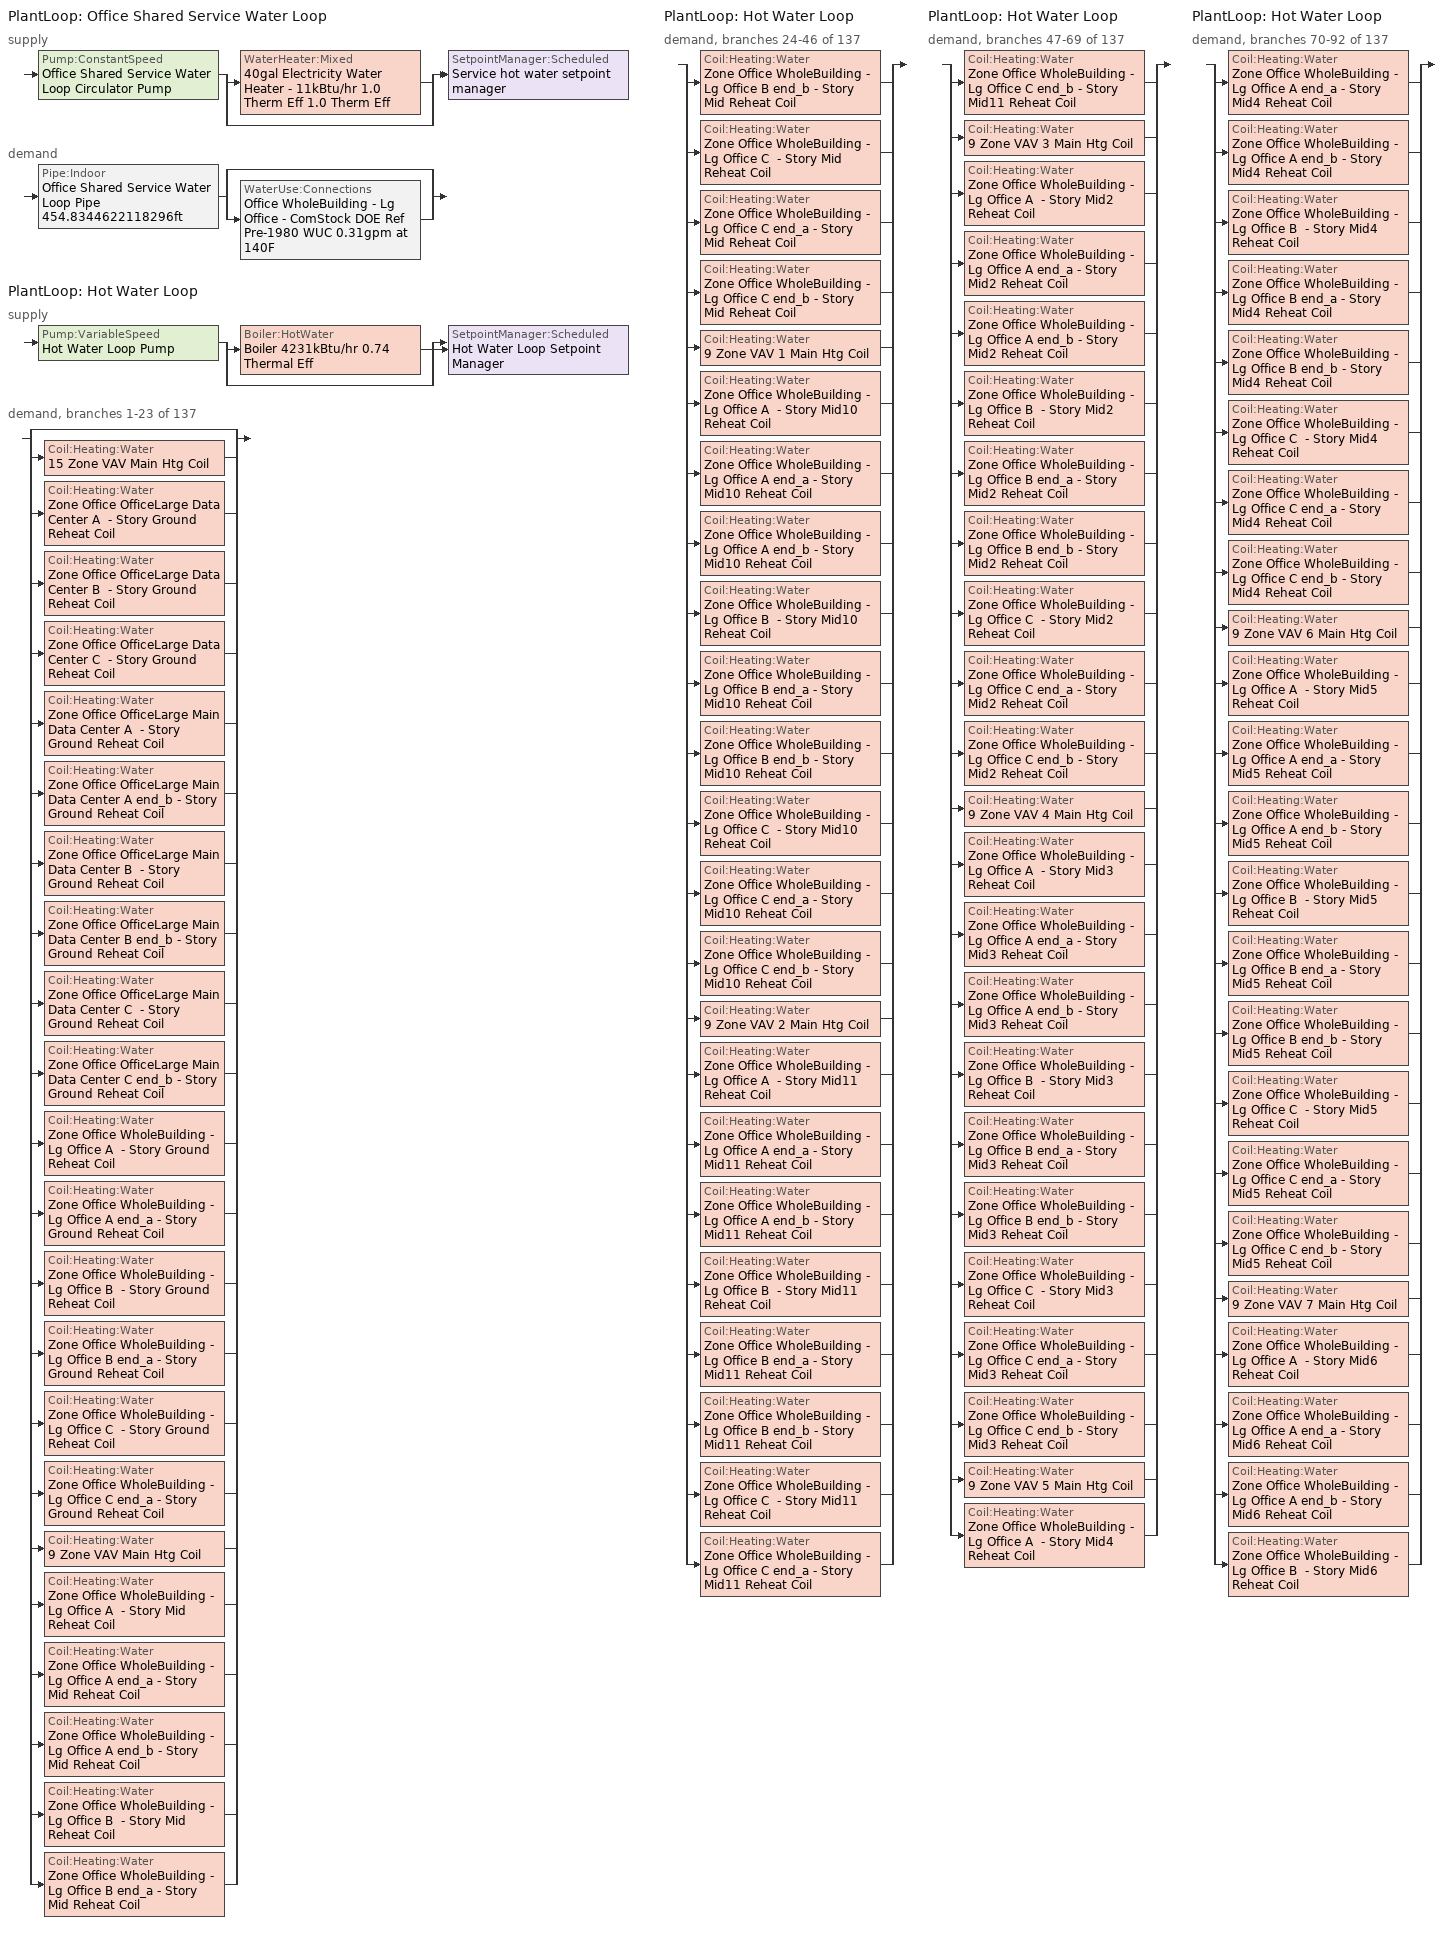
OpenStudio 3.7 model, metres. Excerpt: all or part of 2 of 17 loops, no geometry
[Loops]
PlantLoop 'Office Shared Service Water Loop'
 supply: Pump:ConstantSpeed 'Office Shared Service Water Loop Circulator Pump' > split
  | WaterHeater:Mixed '40gal Electricity Water Heater - 11kBtu/hr 1.0 Therm Eff 1.0 Therm Eff'
  | bypass
  join > SetpointManager:Scheduled 'Service hot water setpoint manager'
 demand: Pipe:Indoor 'Office Shared Service Water Loop Pipe 454.8344622118296ft' > split
  | bypass
  | WaterUse:Connections 'Office WholeBuilding - Lg Office - ComStock DOE Ref Pre-1980 WUC 0.31gpm at 140F'
PlantLoop 'Hot Water Loop'
 supply: Pump:VariableSpeed 'Hot Water Loop Pump' > split
  | Boiler:HotWater 'Boiler 4231kBtu/hr 0.74 Thermal Eff'
  | bypass
  join > SetpointManager:Scheduled 'Hot Water Loop Setpoint Manager'
 demand, branches 1-23 of 137: split
  | bypass
  | Coil:Heating:Water '15 Zone VAV Main Htg Coil'
  | Coil:Heating:Water 'Zone Office OfficeLarge Data Center A  - Story Ground Reheat Coil'
  | Coil:Heating:Water 'Zone Office OfficeLarge Data Center B  - Story Ground Reheat Coil'
  | Coil:Heating:Water 'Zone Office OfficeLarge Data Center C  - Story Ground Reheat Coil'
  | Coil:Heating:Water 'Zone Office OfficeLarge Main Data Center A  - Story Ground Reheat Coil'
  | Coil:Heating:Water 'Zone Office OfficeLarge Main Data Center A end_b - Story Ground Reheat Coil'
  | Coil:Heating:Water 'Zone Office OfficeLarge Main Data Center B  - Story Ground Reheat Coil'
  | Coil:Heating:Water 'Zone Office OfficeLarge Main Data Center B end_b - Story Ground Reheat Coil'
  | Coil:Heating:Water 'Zone Office OfficeLarge Main Data Center C  - Story Ground Reheat Coil'
  | Coil:Heating:Water 'Zone Office OfficeLarge Main Data Center C end_b - Story Ground Reheat Coil'
  | Coil:Heating:Water 'Zone Office WholeBuilding - Lg Office A  - Story Ground Reheat Coil'
  | Coil:Heating:Water 'Zone Office WholeBuilding - Lg Office A end_a - Story Ground Reheat Coil'
  | Coil:Heating:Water 'Zone Office WholeBuilding - Lg Office B  - Story Ground Reheat Coil'
  | Coil:Heating:Water 'Zone Office WholeBuilding - Lg Office B end_a - Story Ground Reheat Coil'
  | Coil:Heating:Water 'Zone Office WholeBuilding - Lg Office C  - Story Ground Reheat Coil'
  | Coil:Heating:Water 'Zone Office WholeBuilding - Lg Office C end_a - Story Ground Reheat Coil'
  | Coil:Heating:Water '9 Zone VAV Main Htg Coil'
  | Coil:Heating:Water 'Zone Office WholeBuilding - Lg Office A  - Story Mid Reheat Coil'
  | Coil:Heating:Water 'Zone Office WholeBuilding - Lg Office A end_a - Story Mid Reheat Coil'
  | Coil:Heating:Water 'Zone Office WholeBuilding - Lg Office A end_b - Story Mid Reheat Coil'
  | Coil:Heating:Water 'Zone Office WholeBuilding - Lg Office B  - Story Mid Reheat Coil'
  | Coil:Heating:Water 'Zone Office WholeBuilding - Lg Office B end_a - Story Mid Reheat Coil'
PlantLoop 'Hot Water Loop'
 demand, branches 24-46 of 137: split
  | Coil:Heating:Water 'Zone Office WholeBuilding - Lg Office B end_b - Story Mid Reheat Coil'
  | Coil:Heating:Water 'Zone Office WholeBuilding - Lg Office C  - Story Mid Reheat Coil'
  | Coil:Heating:Water 'Zone Office WholeBuilding - Lg Office C end_a - Story Mid Reheat Coil'
  | Coil:Heating:Water 'Zone Office WholeBuilding - Lg Office C end_b - Story Mid Reheat Coil'
  | Coil:Heating:Water '9 Zone VAV 1 Main Htg Coil'
  | Coil:Heating:Water 'Zone Office WholeBuilding - Lg Office A  - Story Mid10 Reheat Coil'
  | Coil:Heating:Water 'Zone Office WholeBuilding - Lg Office A end_a - Story Mid10 Reheat Coil'
  | Coil:Heating:Water 'Zone Office WholeBuilding - Lg Office A end_b - Story Mid10 Reheat Coil'
  | Coil:Heating:Water 'Zone Office WholeBuilding - Lg Office B  - Story Mid10 Reheat Coil'
  | Coil:Heating:Water 'Zone Office WholeBuilding - Lg Office B end_a - Story Mid10 Reheat Coil'
  | Coil:Heating:Water 'Zone Office WholeBuilding - Lg Office B end_b - Story Mid10 Reheat Coil'
  | Coil:Heating:Water 'Zone Office WholeBuilding - Lg Office C  - Story Mid10 Reheat Coil'
  | Coil:Heating:Water 'Zone Office WholeBuilding - Lg Office C end_a - Story Mid10 Reheat Coil'
  | Coil:Heating:Water 'Zone Office WholeBuilding - Lg Office C end_b - Story Mid10 Reheat Coil'
  | Coil:Heating:Water '9 Zone VAV 2 Main Htg Coil'
  | Coil:Heating:Water 'Zone Office WholeBuilding - Lg Office A  - Story Mid11 Reheat Coil'
  | Coil:Heating:Water 'Zone Office WholeBuilding - Lg Office A end_a - Story Mid11 Reheat Coil'
  | Coil:Heating:Water 'Zone Office WholeBuilding - Lg Office A end_b - Story Mid11 Reheat Coil'
  | Coil:Heating:Water 'Zone Office WholeBuilding - Lg Office B  - Story Mid11 Reheat Coil'
  | Coil:Heating:Water 'Zone Office WholeBuilding - Lg Office B end_a - Story Mid11 Reheat Coil'
  | Coil:Heating:Water 'Zone Office WholeBuilding - Lg Office B end_b - Story Mid11 Reheat Coil'
  | Coil:Heating:Water 'Zone Office WholeBuilding - Lg Office C  - Story Mid11 Reheat Coil'
  | Coil:Heating:Water 'Zone Office WholeBuilding - Lg Office C end_a - Story Mid11 Reheat Coil'
PlantLoop 'Hot Water Loop'
 demand, branches 47-69 of 137: split
  | Coil:Heating:Water 'Zone Office WholeBuilding - Lg Office C end_b - Story Mid11 Reheat Coil'
  | Coil:Heating:Water '9 Zone VAV 3 Main Htg Coil'
  | Coil:Heating:Water 'Zone Office WholeBuilding - Lg Office A  - Story Mid2 Reheat Coil'
  | Coil:Heating:Water 'Zone Office WholeBuilding - Lg Office A end_a - Story Mid2 Reheat Coil'
  | Coil:Heating:Water 'Zone Office WholeBuilding - Lg Office A end_b - Story Mid2 Reheat Coil'
  | Coil:Heating:Water 'Zone Office WholeBuilding - Lg Office B  - Story Mid2 Reheat Coil'
  | Coil:Heating:Water 'Zone Office WholeBuilding - Lg Office B end_a - Story Mid2 Reheat Coil'
  | Coil:Heating:Water 'Zone Office WholeBuilding - Lg Office B end_b - Story Mid2 Reheat Coil'
  | Coil:Heating:Water 'Zone Office WholeBuilding - Lg Office C  - Story Mid2 Reheat Coil'
  | Coil:Heating:Water 'Zone Office WholeBuilding - Lg Office C end_a - Story Mid2 Reheat Coil'
  | Coil:Heating:Water 'Zone Office WholeBuilding - Lg Office C end_b - Story Mid2 Reheat Coil'
  | Coil:Heating:Water '9 Zone VAV 4 Main Htg Coil'
  | Coil:Heating:Water 'Zone Office WholeBuilding - Lg Office A  - Story Mid3 Reheat Coil'
  | Coil:Heating:Water 'Zone Office WholeBuilding - Lg Office A end_a - Story Mid3 Reheat Coil'
  | Coil:Heating:Water 'Zone Office WholeBuilding - Lg Office A end_b - Story Mid3 Reheat Coil'
  | Coil:Heating:Water 'Zone Office WholeBuilding - Lg Office B  - Story Mid3 Reheat Coil'
  | Coil:Heating:Water 'Zone Office WholeBuilding - Lg Office B end_a - Story Mid3 Reheat Coil'
  | Coil:Heating:Water 'Zone Office WholeBuilding - Lg Office B end_b - Story Mid3 Reheat Coil'
  | Coil:Heating:Water 'Zone Office WholeBuilding - Lg Office C  - Story Mid3 Reheat Coil'
  | Coil:Heating:Water 'Zone Office WholeBuilding - Lg Office C end_a - Story Mid3 Reheat Coil'
  | Coil:Heating:Water 'Zone Office WholeBuilding - Lg Office C end_b - Story Mid3 Reheat Coil'
  | Coil:Heating:Water '9 Zone VAV 5 Main Htg Coil'
  | Coil:Heating:Water 'Zone Office WholeBuilding - Lg Office A  - Story Mid4 Reheat Coil'
PlantLoop 'Hot Water Loop'
 demand, branches 70-92 of 137: split
  | Coil:Heating:Water 'Zone Office WholeBuilding - Lg Office A end_a - Story Mid4 Reheat Coil'
  | Coil:Heating:Water 'Zone Office WholeBuilding - Lg Office A end_b - Story Mid4 Reheat Coil'
  | Coil:Heating:Water 'Zone Office WholeBuilding - Lg Office B  - Story Mid4 Reheat Coil'
  | Coil:Heating:Water 'Zone Office WholeBuilding - Lg Office B end_a - Story Mid4 Reheat Coil'
  | Coil:Heating:Water 'Zone Office WholeBuilding - Lg Office B end_b - Story Mid4 Reheat Coil'
  | Coil:Heating:Water 'Zone Office WholeBuilding - Lg Office C  - Story Mid4 Reheat Coil'
  | Coil:Heating:Water 'Zone Office WholeBuilding - Lg Office C end_a - Story Mid4 Reheat Coil'
  | Coil:Heating:Water 'Zone Office WholeBuilding - Lg Office C end_b - Story Mid4 Reheat Coil'
  | Coil:Heating:Water '9 Zone VAV 6 Main Htg Coil'
  | Coil:Heating:Water 'Zone Office WholeBuilding - Lg Office A  - Story Mid5 Reheat Coil'
  | Coil:Heating:Water 'Zone Office WholeBuilding - Lg Office A end_a - Story Mid5 Reheat Coil'
  | Coil:Heating:Water 'Zone Office WholeBuilding - Lg Office A end_b - Story Mid5 Reheat Coil'
  | Coil:Heating:Water 'Zone Office WholeBuilding - Lg Office B  - Story Mid5 Reheat Coil'
  | Coil:Heating:Water 'Zone Office WholeBuilding - Lg Office B end_a - Story Mid5 Reheat Coil'
  | Coil:Heating:Water 'Zone Office WholeBuilding - Lg Office B end_b - Story Mid5 Reheat Coil'
  | Coil:Heating:Water 'Zone Office WholeBuilding - Lg Office C  - Story Mid5 Reheat Coil'
  | Coil:Heating:Water 'Zone Office WholeBuilding - Lg Office C end_a - Story Mid5 Reheat Coil'
  | Coil:Heating:Water 'Zone Office WholeBuilding - Lg Office C end_b - Story Mid5 Reheat Coil'
  | Coil:Heating:Water '9 Zone VAV 7 Main Htg Coil'
  | Coil:Heating:Water 'Zone Office WholeBuilding - Lg Office A  - Story Mid6 Reheat Coil'
  | Coil:Heating:Water 'Zone Office WholeBuilding - Lg Office A end_a - Story Mid6 Reheat Coil'
  | Coil:Heating:Water 'Zone Office WholeBuilding - Lg Office A end_b - Story Mid6 Reheat Coil'
  | Coil:Heating:Water 'Zone Office WholeBuilding - Lg Office B  - Story Mid6 Reheat Coil'
[SizingPeriod:DesignDay] Barometric Pressure {Pa}=100702; Rain Indicator=No; Snow Indicator=No; Day of Month=21; Daylight Saving Time Indicator=No; Humidity Condition Type=Wetbulb; Dry-Bulb Temperature Range Modifier Type=DefaultMultipliers
Name | Maximum Dry-Bulb Temperature {C} | Daily Dry-Bulb Temperature Range {deltaC} | Wind Speed {m/s} | Wind Direction {deg} | Sky Clearness | Month | Day Type | Wetbulb or DewPoint at Maximum Dry-Bulb {C} | Solar Model Indicator | ASHRAE Clear Sky Optical Depth for Beam Irradiance | ASHRAE Clear Sky Optical Depth for Diffuse Irradiance
Maxwell Afb Ann Htg 99% Condns DB 1 | -1 | 0 | 2.5 | 290 | 0 | 1 | WinterDesignDay | -1 | ASHRAEClearSky
Maxwell Afb Ann Htg 99.6% Condns DB 1 | -2.8 | 0 | 2.5 | 290 | 0 | 1 | WinterDesignDay | -2.8 | ASHRAEClearSky
Maxwell Afb Ann Htg Wind 99% Condns WS=>MCDB 1 | 11.5 | 0 | 8.4 | 290 | 0 | 1 | WinterDesignDay | 11.5 | ASHRAEClearSky
Maxwell Afb April .4% Condns DB=>MCWB 1 | 31.1 | 12.7 | 3 | 240 |  | 4 | SummerDesignDay | 20.1 | ASHRAETau | 0.392 | 2.32
Maxwell Afb April .4% Condns WB=>MCDB 1 | 27.5 | 12.7 | 3 | 240 |  | 4 | SummerDesignDay | 23.7 | ASHRAETau | 0.392 | 2.32
Maxwell Afb August .4% Condns DB=>MCWB 1 | 37.5 | 10.4 | 3 | 240 |  | 8 | SummerDesignDay | 24.8 | ASHRAETau | 0.429 | 2.293
Maxwell Afb August .4% Condns WB=>MCDB 1 | 33.7 | 10.4 | 3 | 240 |  | 8 | SummerDesignDay | 27.6 | ASHRAETau | 0.429 | 2.293
Maxwell Afb December .4% Condns DB=>MCWB 1 | 26.1 | 10.6 | 3 | 240 |  | 12 | SummerDesignDay | 20.7 | ASHRAETau | 0.345 | 2.62
Maxwell Afb December .4% Condns WB=>MCDB 1 | 24.7 | 10.6 | 3 | 240 |  | 12 | SummerDesignDay | 21.9 | ASHRAETau | 0.345 | 2.62
Maxwell Afb February .4% Condns DB=>MCWB 1 | 25.1 | 10.7 | 3 | 240 |  | 2 | SummerDesignDay | 19.1 | ASHRAETau | 0.354 | 2.53
Maxwell Afb February .4% Condns WB=>MCDB 1 | 23.4 | 10.7 | 3 | 240 |  | 2 | SummerDesignDay | 21 | ASHRAETau | 0.354 | 2.53
Maxwell Afb January .4% Condns DB=>MCWB 1 | 24.1 | 10.5 | 3 | 240 |  | 1 | SummerDesignDay | 18.3 | ASHRAETau | 0.343 | 2.614
Maxwell Afb January .4% Condns WB=>MCDB 1 | 22.4 | 10.5 | 3 | 240 |  | 1 | SummerDesignDay | 20.1 | ASHRAETau | 0.343 | 2.614
Maxwell Afb July .4% Condns DB=>MCWB 1 | 37.7 | 10.3 | 3 | 240 |  | 7 | SummerDesignDay | 25.3 | ASHRAETau | 0.459 | 2.177
Maxwell Afb July .4% Condns WB=>MCDB 1 | 33.8 | 10.3 | 3 | 240 |  | 7 | SummerDesignDay | 27.9 | ASHRAETau | 0.459 | 2.177
Maxwell Afb June .4% Condns DB=>MCWB 1 | 37.2 | 10.8 | 3 | 240 |  | 6 | SummerDesignDay | 24.2 | ASHRAETau | 0.409 | 2.294
Maxwell Afb June .4% Condns WB=>MCDB 1 | 33 | 10.8 | 3 | 240 |  | 6 | SummerDesignDay | 27.3 | ASHRAETau | 0.409 | 2.294
Maxwell Afb March .4% Condns DB=>MCWB 1 | 29 | 12.1 | 3 | 240 |  | 3 | SummerDesignDay | 19.4 | ASHRAETau | 0.364 | 2.471
Maxwell Afb March .4% Condns WB=>MCDB 1 | 25.6 | 12.1 | 3 | 240 |  | 3 | SummerDesignDay | 21.6 | ASHRAETau | 0.364 | 2.471
Maxwell Afb May .4% Condns DB=>MCWB 1 | 34.1 | 11.6 | 3 | 240 |  | 5 | SummerDesignDay | 22.3 | ASHRAETau | 0.384 | 2.345
Maxwell Afb May .4% Condns WB=>MCDB 1 | 30.9 | 11.6 | 3 | 240 |  | 5 | SummerDesignDay | 25.8 | ASHRAETau | 0.384 | 2.345
Maxwell Afb November .4% Condns DB=>MCWB 1 | 27.8 | 11.6 | 3 | 240 |  | 11 | SummerDesignDay | 20.3 | ASHRAETau | 0.365 | 2.527
Maxwell Afb November .4% Condns WB=>MCDB 1 | 25.5 | 11.6 | 3 | 240 |  | 11 | SummerDesignDay | 22.4 | ASHRAETau | 0.365 | 2.527
Maxwell Afb October .4% Condns DB=>MCWB 1 | 32.7 | 12.7 | 3 | 240 |  | 10 | SummerDesignDay | 22.6 | ASHRAETau | 0.385 | 2.452
Maxwell Afb October .4% Condns WB=>MCDB 1 | 30.2 | 12.7 | 3 | 240 |  | 10 | SummerDesignDay | 24.7 | ASHRAETau | 0.385 | 2.452
Maxwell Afb September .4% Condns DB=>MCWB 1 | 36.4 | 11.2 | 3 | 240 |  | 9 | SummerDesignDay | 23.5 | ASHRAETau | 0.397 | 2.43
Maxwell Afb September .4% Condns WB=>MCDB 1 | 31.2 | 11.2 | 3 | 240 |  | 9 | SummerDesignDay | 26.4 | ASHRAETau | 0.397 | 2.43
[Construction]
Copper pipe 0.75in type L with 0.5in fiberglass batt: Fiberglass batt 0.5in, Copper pipe 0.75in type L
[Material] Roughness=Smooth; Thermal Absorptance=0.9; Solar Absorptance=0.7; Visible Absorptance=0.7
Name | Thickness {m} | Conductivity {W/m-K} | Density {kg/m3} | Specific Heat {J/kg-K}
Copper pipe 0.75in type L | 0.001143 | 386 | 8906.27 | 385.1856
Fiberglass batt 0.5in | 0.0127 | 0.0663448 | 11.2129 | 837.36
[WaterUse:Connections]
Office WholeBuilding - Lg Office - ComStock DOE Ref Pre-1980 WUC 0.31gpm at 140F: Drain Water Heat Exchanger Type=None; Drain Water Heat Exchanger Destination=Plant; Water Use Equipment Name 1=Office WholeBuilding - Lg Office - ComStock DOE Ref Pre-1980 Service Water Use 0.31gpm at 140F
[WaterUse:Equipment:Definition]
Office WholeBuilding - Lg Office - ComStock DOE Ref Pre-1980 Service Water Use Def 0.31gpm: Peak Flow Rate {m3/s}=1.96828e-05; Target Temperature Schedule=Mixed Water At Faucet Temp - 140F; Sensible Fraction Schedule=Fraction Sensible - 0.2; Latent Fraction Schedule=Fraction Latent - 0.05
[WaterUse:Equipment]
Office WholeBuilding - Lg Office - ComStock DOE Ref Pre-1980 Service Water Use 0.31gpm at 140F: Water Use Equipment Definition=Office WholeBuilding - Lg Office - ComStock DOE Ref Pre-1980 Service Water Use Def 0.31gpm; Flow Rate Fraction Schedule=OfficeLarge BLDG_SWH_SCH
[PlantLoop] Glycol Concentration=0; Minimum Loop Temperature {C}=10; Plant Loop Volume {m3}=Autocalculate; Load Distribution Scheme=Optimal
Name | Maximum Loop Temperature {C} | Fluid Type
Office Shared Service Water Loop | 60
Hot Water Loop |  | Water
[Sizing:Plant] Loop Type=Heating; Sizing Option=NonCoincident; Zone Timesteps in Averaging Window=1; Coincident Sizing Factor Mode=None
Name | Design Loop Exit Temperature {C} | Loop Design Temperature Difference {deltaC}
Office Shared Service Water Loop | 60 | 5
Hot Water Loop | 82.2222 | 11.1111
[SetpointManager:Scheduled] Control Variable=Temperature
Name | Schedule | Setpoint Node or NodeList
Service hot water setpoint manager | Service Water Loop Temp - 140F | Office Shared Service Water Loop Supply Outlet Node
Hot Water Loop Setpoint Manager | Hot Water Loop Temp - 180F | Hot Water Loop Supply Outlet Node
[Pump:ConstantSpeed]
Office Shared Service Water Loop Circulator Pump: Rated Flow Rate {m3/s}=autosize; Rated Pump Head {Pa}=29890.7; Rated Power Consumption {W}=autosize; Motor Efficiency=0.825; Fraction of Motor Inefficiencies to Fluid Stream=0; Pump Control Type=Intermittent; Design Power Sizing Method=PowerPerFlowPerPressure; Design Electric Power per Unit Flow Rate {W/(m3/s)}=348701.1; Design Shaft Power per Unit Flow Rate per Unit Head {W-s/m3-Pa}=1.28205
[WaterHeater:Mixed]
40gal Electricity Water Heater - 11kBtu/hr 1.0 Therm Eff 1.0 Therm Eff: Tank Volume {m3}=0.151416; Setpoint Temperature Schedule=Service Water Loop Temp - 140F; Deadband Temperature Difference {deltaC}=2; Maximum Temperature Limit {C}=60; Heater Control Type=Cycle; Heater Maximum Capacity {W}=3283.32; Heater Fuel Type=Electricity; Heater Thermal Efficiency=1; Off Cycle Parasitic Fuel Consumption Rate {W}=0; Off Cycle Parasitic Fuel Type=Electricity; Off Cycle Parasitic Heat Fraction to Tank=0; On Cycle Parasitic Fuel Consumption Rate {W}=0; On Cycle Parasitic Fuel Type=Electricity; On Cycle Parasitic Heat Fraction to Tank=0; Ambient Temperature Indicator=Schedule; Ambient Temperature Schedule=Water Heater Ambient Temp Schedule - 70.0f; Off Cycle Loss Coefficient to Ambient Temperature {W/K}=1.87331; On Cycle Loss Coefficient to Ambient Temperature {W/K}=1.87331; Use Side Effectiveness=1; Source Side Effectiveness=1; Use Side Design Flow Rate {m3/s}=autosize; Source Side Design Flow Rate {m3/s}=autosize; Indirect Water Heating Recovery Time {hr}=1.5; Source Side Flow Control Mode=IndirectHeatPrimarySetpoint
[WaterHeater:Sizing]
40gal Electricity Water Heater - 11kBtu/hr 1.0 Therm Eff 1.0 Therm Eff: Design Mode=PeakDraw; Time Storage Can Meet Peak Draw {hr}=0.538503; Time for Tank Recovery {hr}=0; Nominal Tank Volume for Autosizing Plant Connections {m3}=1
[Pipe:Indoor]
Office Shared Service Water Loop Pipe 454.8344622118296ft: Construction=Copper pipe 0.75in type L with 0.5in fiberglass batt; Environment Type=Schedule; Ambient Temperature Schedule=Temporary Pipe Indoor Ambient Temp 89.6F; Ambient Air Velocity Schedule=Office Shared Service Water Loop Piping Air Velocity - 0.67mph; Pipe Inside Diameter {m}=0.019939; Pipe Length {m}=138.634
[Pump:VariableSpeed]
Hot Water Loop Pump: Rated Pump Head {Pa}=179344; Motor Efficiency=0.895; Coefficient 1 of the Part Load Performance Curve=0; Coefficient 2 of the Part Load Performance Curve=0.5726; Coefficient 3 of the Part Load Performance Curve=-0.301; Coefficient 4 of the Part Load Performance Curve=0.7347; Pump Control Type=Intermittent; Skin Loss Radiative Fraction=0.5; Design Power Sizing Method=PowerPerFlowPerPressure; Design Electric Power per Unit Flow Rate {W/(m3/s)}=348701.1; Design Shaft Power per Unit Flow Rate per Unit Head {W-s/m3-Pa}=1.28205; Design Minimum Flow Rate Fraction=0
[Boiler:HotWater]
Boiler 4231kBtu/hr 0.74 Thermal Eff: Fuel Type=NaturalGas; Nominal Thermal Efficiency=0.74; Efficiency Curve Temperature Evaluation Variable=LeavingBoiler; Normalized Boiler Efficiency Curve=Boiler Constant Efficiency Curve; Minimum Part Load Ratio=0; Maximum Part Load Ratio=1.2; Optimum Part Load Ratio=1; Water Outlet Upper Temperature Limit {C}=95; Boiler Flow Mode=LeavingSetpointModulated; On Cycle Parasitic Electric Load {W}=0; Off Cycle Parasitic Fuel Load {W}=0; Sizing Factor=1
[Coil:Heating:Water] Availability Schedule=Always On Discrete; Rated Inlet Water Temperature {C}=82.2222; Rated Outlet Water Temperature {C}=71.1111
Name | Rated Inlet Air Temperature {C} | Rated Outlet Air Temperature {C}
15 Zone VAV Main Htg Coil; 9 Zone VAV Main Htg Coil; 9 Zone VAV 1 Main Htg Coil; 9 Zone VAV 2 Main Htg Coil; 9 Zone VAV 3 Main Htg Coil; 9 Zone VAV 4 Main Htg Coil; 9 Zone VAV 5 Main Htg Coil; 9 Zone VAV 6 Main Htg Coil; 9 Zone VAV 7 Main Htg Coil | 7.22222 | 12.7778
Zone Office OfficeLarge Data Center A  - Story Ground Reheat Coil; Zone Office OfficeLarge Data Center B  - Story Ground Reheat Coil; Zone Office OfficeLarge Data Center C  - Story Ground Reheat Coil; Zone Office OfficeLarge Main Data Center A  - Story Ground Reheat Coil; Zone Office OfficeLarge Main Data Center A end_b - Story Ground Reheat Coil; Zone Office OfficeLarge Main Data Center B  - Story Ground Reheat Coil; Zone Office OfficeLarge Main Data Center B end_b - Story Ground Reheat Coil; Zone Office OfficeLarge Main Data Center C  - Story Ground Reheat Coil; Zone Office OfficeLarge Main Data Center C end_b - Story Ground Reheat Coil; Zone Office WholeBuilding - Lg Office A  - Story Ground Reheat Coil; Zone Office WholeBuilding - Lg Office A end_a - Story Ground Reheat Coil; Zone Office WholeBuilding - Lg Office B  - Story Ground Reheat Coil; Zone Office WholeBuilding - Lg Office B end_a - Story Ground Reheat Coil; Zone Office WholeBuilding - Lg Office C  - Story Ground Reheat Coil; Zone Office WholeBuilding - Lg Office C end_a - Story Ground Reheat Coil; Zone Office WholeBuilding - Lg Office A  - Story Mid Reheat Coil; Zone Office WholeBuilding - Lg Office A end_a - Story Mid Reheat Coil; Zone Office WholeBuilding - Lg Office A end_b - Story Mid Reheat Coil; Zone Office WholeBuilding - Lg Office B  - Story Mid Reheat Coil; Zone Office WholeBuilding - Lg Office B end_a - Story Mid Reheat Coil; Zone Office WholeBuilding - Lg Office B end_b - Story Mid Reheat Coil; Zone Office WholeBuilding - Lg Office C  - Story Mid Reheat Coil; Zone Office WholeBuilding - Lg Office C end_a - Story Mid Reheat Coil; Zone Office WholeBuilding - Lg Office C end_b - Story Mid Reheat Coil; Zone Office WholeBuilding - Lg Office A  - Story Mid10 Reheat Coil; Zone Office WholeBuilding - Lg Office A end_a - Story Mid10 Reheat Coil; Zone Office WholeBuilding - Lg Office A end_b - Story Mid10 Reheat Coil; Zone Office WholeBuilding - Lg Office B  - Story Mid10 Reheat Coil; Zone Office WholeBuilding - Lg Office B end_a - Story Mid10 Reheat Coil; Zone Office WholeBuilding - Lg Office B end_b - Story Mid10 Reheat Coil; Zone Office WholeBuilding - Lg Office C  - Story Mid10 Reheat Coil; Zone Office WholeBuilding - Lg Office C end_a - Story Mid10 Reheat Coil; Zone Office WholeBuilding - Lg Office C end_b - Story Mid10 Reheat Coil; Zone Office WholeBuilding - Lg Office A  - Story Mid11 Reheat Coil; Zone Office WholeBuilding - Lg Office A end_a - Story Mid11 Reheat Coil; Zone Office WholeBuilding - Lg Office A end_b - Story Mid11 Reheat Coil; Zone Office WholeBuilding - Lg Office B  - Story Mid11 Reheat Coil; Zone Office WholeBuilding - Lg Office B end_a - Story Mid11 Reheat Coil; Zone Office WholeBuilding - Lg Office B end_b - Story Mid11 Reheat Coil; Zone Office WholeBuilding - Lg Office C  - Story Mid11 Reheat Coil; Zone Office WholeBuilding - Lg Office C end_a - Story Mid11 Reheat Coil; Zone Office WholeBuilding - Lg Office C end_b - Story Mid11 Reheat Coil; Zone Office WholeBuilding - Lg Office A  - Story Mid2 Reheat Coil; Zone Office WholeBuilding - Lg Office A end_a - Story Mid2 Reheat Coil; Zone Office WholeBuilding - Lg Office A end_b - Story Mid2 Reheat Coil; Zone Office WholeBuilding - Lg Office B  - Story Mid2 Reheat Coil; Zone Office WholeBuilding - Lg Office B end_a - Story Mid2 Reheat Coil; Zone Office WholeBuilding - Lg Office B end_b - Story Mid2 Reheat Coil; Zone Office WholeBuilding - Lg Office C  - Story Mid2 Reheat Coil; Zone Office WholeBuilding - Lg Office C end_a - Story Mid2 Reheat Coil; Zone Office WholeBuilding - Lg Office C end_b - Story Mid2 Reheat Coil; Zone Office WholeBuilding - Lg Office A  - Story Mid3 Reheat Coil; Zone Office WholeBuilding - Lg Office A end_a - Story Mid3 Reheat Coil; Zone Office WholeBuilding - Lg Office A end_b - Story Mid3 Reheat Coil; Zone Office WholeBuilding - Lg Office B  - Story Mid3 Reheat Coil; Zone Office WholeBuilding - Lg Office B end_a - Story Mid3 Reheat Coil; Zone Office WholeBuilding - Lg Office B end_b - Story Mid3 Reheat Coil; Zone Office WholeBuilding - Lg Office C  - Story Mid3 Reheat Coil; Zone Office WholeBuilding - Lg Office C end_a - Story Mid3 Reheat Coil; Zone Office WholeBuilding - Lg Office C end_b - Story Mid3 Reheat Coil; Zone Office WholeBuilding - Lg Office A  - Story Mid4 Reheat Coil; Zone Office WholeBuilding - Lg Office A end_a - Story Mid4 Reheat Coil; Zone Office WholeBuilding - Lg Office A end_b - Story Mid4 Reheat Coil; Zone Office WholeBuilding - Lg Office B  - Story Mid4 Reheat Coil; Zone Office WholeBuilding - Lg Office B end_a - Story Mid4 Reheat Coil; Zone Office WholeBuilding - Lg Office B end_b - Story Mid4 Reheat Coil; Zone Office WholeBuilding - Lg Office C  - Story Mid4 Reheat Coil; Zone Office WholeBuilding - Lg Office C end_a - Story Mid4 Reheat Coil; Zone Office WholeBuilding - Lg Office C end_b - Story Mid4 Reheat Coil; Zone Office WholeBuilding - Lg Office A  - Story Mid5 Reheat Coil; Zone Office WholeBuilding - Lg Office A end_a - Story Mid5 Reheat Coil; Zone Office WholeBuilding - Lg Office A end_b - Story Mid5 Reheat Coil; Zone Office WholeBuilding - Lg Office B  - Story Mid5 Reheat Coil; Zone Office WholeBuilding - Lg Office B end_a - Story Mid5 Reheat Coil; Zone Office WholeBuilding - Lg Office B end_b - Story Mid5 Reheat Coil; Zone Office WholeBuilding - Lg Office C  - Story Mid5 Reheat Coil; Zone Office WholeBuilding - Lg Office C end_a - Story Mid5 Reheat Coil; Zone Office WholeBuilding - Lg Office C end_b - Story Mid5 Reheat Coil; Zone Office WholeBuilding - Lg Office A  - Story Mid6 Reheat Coil; Zone Office WholeBuilding - Lg Office A end_a - Story Mid6 Reheat Coil; Zone Office WholeBuilding - Lg Office A end_b - Story Mid6 Reheat Coil; Zone Office WholeBuilding - Lg Office B  - Story Mid6 Reheat Coil | 12.7778 | 40
[Controller:WaterCoil] Action=Normal; Controller Convergence Tolerance {deltaC}=0.0001; Minimum Actuated Flow {m3/s}=0
Name | Water Coil
15 Zone VAV Main Htg Coil Controller | 15 Zone VAV Main Htg Coil
Zone Office OfficeLarge Data Center A  - Story Ground Reheat Coil Controller | Zone Office OfficeLarge Data Center A  - Story Ground Reheat Coil
Zone Office OfficeLarge Data Center B  - Story Ground Reheat Coil Controller | Zone Office OfficeLarge Data Center B  - Story Ground Reheat Coil
Zone Office OfficeLarge Data Center C  - Story Ground Reheat Coil Controller | Zone Office OfficeLarge Data Center C  - Story Ground Reheat Coil
Zone Office OfficeLarge Main Data Center A  - Story Ground Reheat Coil Controller | Zone Office OfficeLarge Main Data Center A  - Story Ground Reheat Coil
Zone Office OfficeLarge Main Data Center A end_b - Story Ground Reheat Coil Controller | Zone Office OfficeLarge Main Data Center A end_b - Story Ground Reheat Coil
Zone Office OfficeLarge Main Data Center B  - Story Ground Reheat Coil Controller | Zone Office OfficeLarge Main Data Center B  - Story Ground Reheat Coil
Zone Office OfficeLarge Main Data Center B end_b - Story Ground Reheat Coil Controller | Zone Office OfficeLarge Main Data Center B end_b - Story Ground Reheat Coil
Zone Office OfficeLarge Main Data Center C  - Story Ground Reheat Coil Controller | Zone Office OfficeLarge Main Data Center C  - Story Ground Reheat Coil
Zone Office OfficeLarge Main Data Center C end_b - Story Ground Reheat Coil Controller | Zone Office OfficeLarge Main Data Center C end_b - Story Ground Reheat Coil
Zone Office WholeBuilding - Lg Office A  - Story Ground Reheat Coil Controller | Zone Office WholeBuilding - Lg Office A  - Story Ground Reheat Coil
Zone Office WholeBuilding - Lg Office A end_a - Story Ground Reheat Coil Controller | Zone Office WholeBuilding - Lg Office A end_a - Story Ground Reheat Coil
Zone Office WholeBuilding - Lg Office B  - Story Ground Reheat Coil Controller | Zone Office WholeBuilding - Lg Office B  - Story Ground Reheat Coil
Zone Office WholeBuilding - Lg Office B end_a - Story Ground Reheat Coil Controller | Zone Office WholeBuilding - Lg Office B end_a - Story Ground Reheat Coil
Zone Office WholeBuilding - Lg Office C  - Story Ground Reheat Coil Controller | Zone Office WholeBuilding - Lg Office C  - Story Ground Reheat Coil
Zone Office WholeBuilding - Lg Office C end_a - Story Ground Reheat Coil Controller | Zone Office WholeBuilding - Lg Office C end_a - Story Ground Reheat Coil
9 Zone VAV Main Htg Coil Controller | 9 Zone VAV Main Htg Coil
Zone Office WholeBuilding - Lg Office A  - Story Mid Reheat Coil Controller | Zone Office WholeBuilding - Lg Office A  - Story Mid Reheat Coil
Zone Office WholeBuilding - Lg Office A end_a - Story Mid Reheat Coil Controller | Zone Office WholeBuilding - Lg Office A end_a - Story Mid Reheat Coil
Zone Office WholeBuilding - Lg Office A end_b - Story Mid Reheat Coil Controller | Zone Office WholeBuilding - Lg Office A end_b - Story Mid Reheat Coil
Zone Office WholeBuilding - Lg Office B  - Story Mid Reheat Coil Controller | Zone Office WholeBuilding - Lg Office B  - Story Mid Reheat Coil
Zone Office WholeBuilding - Lg Office B end_a - Story Mid Reheat Coil Controller | Zone Office WholeBuilding - Lg Office B end_a - Story Mid Reheat Coil
Zone Office WholeBuilding - Lg Office B end_b - Story Mid Reheat Coil Controller | Zone Office WholeBuilding - Lg Office B end_b - Story Mid Reheat Coil
Zone Office WholeBuilding - Lg Office C  - Story Mid Reheat Coil Controller | Zone Office WholeBuilding - Lg Office C  - Story Mid Reheat Coil
Zone Office WholeBuilding - Lg Office C end_a - Story Mid Reheat Coil Controller | Zone Office WholeBuilding - Lg Office C end_a - Story Mid Reheat Coil
Zone Office WholeBuilding - Lg Office C end_b - Story Mid Reheat Coil Controller | Zone Office WholeBuilding - Lg Office C end_b - Story Mid Reheat Coil
9 Zone VAV 1 Main Htg Coil Controller | 9 Zone VAV 1 Main Htg Coil
Zone Office WholeBuilding - Lg Office A  - Story Mid10 Reheat Coil Controller | Zone Office WholeBuilding - Lg Office A  - Story Mid10 Reheat Coil
Zone Office WholeBuilding - Lg Office A end_a - Story Mid10 Reheat Coil Controller | Zone Office WholeBuilding - Lg Office A end_a - Story Mid10 Reheat Coil
Zone Office WholeBuilding - Lg Office A end_b - Story Mid10 Reheat Coil Controller | Zone Office WholeBuilding - Lg Office A end_b - Story Mid10 Reheat Coil
Zone Office WholeBuilding - Lg Office B  - Story Mid10 Reheat Coil Controller | Zone Office WholeBuilding - Lg Office B  - Story Mid10 Reheat Coil
Zone Office WholeBuilding - Lg Office B end_a - Story Mid10 Reheat Coil Controller | Zone Office WholeBuilding - Lg Office B end_a - Story Mid10 Reheat Coil
Zone Office WholeBuilding - Lg Office B end_b - Story Mid10 Reheat Coil Controller | Zone Office WholeBuilding - Lg Office B end_b - Story Mid10 Reheat Coil
Zone Office WholeBuilding - Lg Office C  - Story Mid10 Reheat Coil Controller | Zone Office WholeBuilding - Lg Office C  - Story Mid10 Reheat Coil
Zone Office WholeBuilding - Lg Office C end_a - Story Mid10 Reheat Coil Controller | Zone Office WholeBuilding - Lg Office C end_a - Story Mid10 Reheat Coil
Zone Office WholeBuilding - Lg Office C end_b - Story Mid10 Reheat Coil Controller | Zone Office WholeBuilding - Lg Office C end_b - Story Mid10 Reheat Coil
9 Zone VAV 2 Main Htg Coil Controller | 9 Zone VAV 2 Main Htg Coil
Zone Office WholeBuilding - Lg Office A  - Story Mid11 Reheat Coil Controller | Zone Office WholeBuilding - Lg Office A  - Story Mid11 Reheat Coil
Zone Office WholeBuilding - Lg Office A end_a - Story Mid11 Reheat Coil Controller | Zone Office WholeBuilding - Lg Office A end_a - Story Mid11 Reheat Coil
Zone Office WholeBuilding - Lg Office A end_b - Story Mid11 Reheat Coil Controller | Zone Office WholeBuilding - Lg Office A end_b - Story Mid11 Reheat Coil
Zone Office WholeBuilding - Lg Office B  - Story Mid11 Reheat Coil Controller | Zone Office WholeBuilding - Lg Office B  - Story Mid11 Reheat Coil
Zone Office WholeBuilding - Lg Office B end_a - Story Mid11 Reheat Coil Controller | Zone Office WholeBuilding - Lg Office B end_a - Story Mid11 Reheat Coil
Zone Office WholeBuilding - Lg Office B end_b - Story Mid11 Reheat Coil Controller | Zone Office WholeBuilding - Lg Office B end_b - Story Mid11 Reheat Coil
Zone Office WholeBuilding - Lg Office C  - Story Mid11 Reheat Coil Controller | Zone Office WholeBuilding - Lg Office C  - Story Mid11 Reheat Coil
Zone Office WholeBuilding - Lg Office C end_a - Story Mid11 Reheat Coil Controller | Zone Office WholeBuilding - Lg Office C end_a - Story Mid11 Reheat Coil
Zone Office WholeBuilding - Lg Office C end_b - Story Mid11 Reheat Coil Controller | Zone Office WholeBuilding - Lg Office C end_b - Story Mid11 Reheat Coil
9 Zone VAV 3 Main Htg Coil Controller | 9 Zone VAV 3 Main Htg Coil
Zone Office WholeBuilding - Lg Office A  - Story Mid2 Reheat Coil Controller | Zone Office WholeBuilding - Lg Office A  - Story Mid2 Reheat Coil
Zone Office WholeBuilding - Lg Office A end_a - Story Mid2 Reheat Coil Controller | Zone Office WholeBuilding - Lg Office A end_a - Story Mid2 Reheat Coil
Zone Office WholeBuilding - Lg Office A end_b - Story Mid2 Reheat Coil Controller | Zone Office WholeBuilding - Lg Office A end_b - Story Mid2 Reheat Coil
Zone Office WholeBuilding - Lg Office B  - Story Mid2 Reheat Coil Controller | Zone Office WholeBuilding - Lg Office B  - Story Mid2 Reheat Coil
Zone Office WholeBuilding - Lg Office B end_a - Story Mid2 Reheat Coil Controller | Zone Office WholeBuilding - Lg Office B end_a - Story Mid2 Reheat Coil
Zone Office WholeBuilding - Lg Office B end_b - Story Mid2 Reheat Coil Controller | Zone Office WholeBuilding - Lg Office B end_b - Story Mid2 Reheat Coil
Zone Office WholeBuilding - Lg Office C  - Story Mid2 Reheat Coil Controller | Zone Office WholeBuilding - Lg Office C  - Story Mid2 Reheat Coil
Zone Office WholeBuilding - Lg Office C end_a - Story Mid2 Reheat Coil Controller | Zone Office WholeBuilding - Lg Office C end_a - Story Mid2 Reheat Coil
Zone Office WholeBuilding - Lg Office C end_b - Story Mid2 Reheat Coil Controller | Zone Office WholeBuilding - Lg Office C end_b - Story Mid2 Reheat Coil
9 Zone VAV 4 Main Htg Coil Controller | 9 Zone VAV 4 Main Htg Coil
Zone Office WholeBuilding - Lg Office A  - Story Mid3 Reheat Coil Controller | Zone Office WholeBuilding - Lg Office A  - Story Mid3 Reheat Coil
Zone Office WholeBuilding - Lg Office A end_a - Story Mid3 Reheat Coil Controller | Zone Office WholeBuilding - Lg Office A end_a - Story Mid3 Reheat Coil
Zone Office WholeBuilding - Lg Office A end_b - Story Mid3 Reheat Coil Controller | Zone Office WholeBuilding - Lg Office A end_b - Story Mid3 Reheat Coil
Zone Office WholeBuilding - Lg Office B  - Story Mid3 Reheat Coil Controller | Zone Office WholeBuilding - Lg Office B  - Story Mid3 Reheat Coil
Zone Office WholeBuilding - Lg Office B end_a - Story Mid3 Reheat Coil Controller | Zone Office WholeBuilding - Lg Office B end_a - Story Mid3 Reheat Coil
Zone Office WholeBuilding - Lg Office B end_b - Story Mid3 Reheat Coil Controller | Zone Office WholeBuilding - Lg Office B end_b - Story Mid3 Reheat Coil
Zone Office WholeBuilding - Lg Office C  - Story Mid3 Reheat Coil Controller | Zone Office WholeBuilding - Lg Office C  - Story Mid3 Reheat Coil
Zone Office WholeBuilding - Lg Office C end_a - Story Mid3 Reheat Coil Controller | Zone Office WholeBuilding - Lg Office C end_a - Story Mid3 Reheat Coil
Zone Office WholeBuilding - Lg Office C end_b - Story Mid3 Reheat Coil Controller | Zone Office WholeBuilding - Lg Office C end_b - Story Mid3 Reheat Coil
9 Zone VAV 5 Main Htg Coil Controller | 9 Zone VAV 5 Main Htg Coil
Zone Office WholeBuilding - Lg Office A  - Story Mid4 Reheat Coil Controller | Zone Office WholeBuilding - Lg Office A  - Story Mid4 Reheat Coil
Zone Office WholeBuilding - Lg Office A end_a - Story Mid4 Reheat Coil Controller | Zone Office WholeBuilding - Lg Office A end_a - Story Mid4 Reheat Coil
Zone Office WholeBuilding - Lg Office A end_b - Story Mid4 Reheat Coil Controller | Zone Office WholeBuilding - Lg Office A end_b - Story Mid4 Reheat Coil
Zone Office WholeBuilding - Lg Office B  - Story Mid4 Reheat Coil Controller | Zone Office WholeBuilding - Lg Office B  - Story Mid4 Reheat Coil
Zone Office WholeBuilding - Lg Office B end_a - Story Mid4 Reheat Coil Controller | Zone Office WholeBuilding - Lg Office B end_a - Story Mid4 Reheat Coil
Zone Office WholeBuilding - Lg Office B end_b - Story Mid4 Reheat Coil Controller | Zone Office WholeBuilding - Lg Office B end_b - Story Mid4 Reheat Coil
Zone Office WholeBuilding - Lg Office C  - Story Mid4 Reheat Coil Controller | Zone Office WholeBuilding - Lg Office C  - Story Mid4 Reheat Coil
Zone Office WholeBuilding - Lg Office C end_a - Story Mid4 Reheat Coil Controller | Zone Office WholeBuilding - Lg Office C end_a - Story Mid4 Reheat Coil
Zone Office WholeBuilding - Lg Office C end_b - Story Mid4 Reheat Coil Controller | Zone Office WholeBuilding - Lg Office C end_b - Story Mid4 Reheat Coil
9 Zone VAV 6 Main Htg Coil Controller | 9 Zone VAV 6 Main Htg Coil
Zone Office WholeBuilding - Lg Office A  - Story Mid5 Reheat Coil Controller | Zone Office WholeBuilding - Lg Office A  - Story Mid5 Reheat Coil
Zone Office WholeBuilding - Lg Office A end_a - Story Mid5 Reheat Coil Controller | Zone Office WholeBuilding - Lg Office A end_a - Story Mid5 Reheat Coil
Zone Office WholeBuilding - Lg Office A end_b - Story Mid5 Reheat Coil Controller | Zone Office WholeBuilding - Lg Office A end_b - Story Mid5 Reheat Coil
Zone Office WholeBuilding - Lg Office B  - Story Mid5 Reheat Coil Controller | Zone Office WholeBuilding - Lg Office B  - Story Mid5 Reheat Coil
Zone Office WholeBuilding - Lg Office B end_a - Story Mid5 Reheat Coil Controller | Zone Office WholeBuilding - Lg Office B end_a - Story Mid5 Reheat Coil
Zone Office WholeBuilding - Lg Office B end_b - Story Mid5 Reheat Coil Controller | Zone Office WholeBuilding - Lg Office B end_b - Story Mid5 Reheat Coil
Zone Office WholeBuilding - Lg Office C  - Story Mid5 Reheat Coil Controller | Zone Office WholeBuilding - Lg Office C  - Story Mid5 Reheat Coil
Zone Office WholeBuilding - Lg Office C end_a - Story Mid5 Reheat Coil Controller | Zone Office WholeBuilding - Lg Office C end_a - Story Mid5 Reheat Coil
Zone Office WholeBuilding - Lg Office C end_b - Story Mid5 Reheat Coil Controller | Zone Office WholeBuilding - Lg Office C end_b - Story Mid5 Reheat Coil
9 Zone VAV 7 Main Htg Coil Controller | 9 Zone VAV 7 Main Htg Coil
Zone Office WholeBuilding - Lg Office A  - Story Mid6 Reheat Coil Controller | Zone Office WholeBuilding - Lg Office A  - Story Mid6 Reheat Coil
Zone Office WholeBuilding - Lg Office A end_a - Story Mid6 Reheat Coil Controller | Zone Office WholeBuilding - Lg Office A end_a - Story Mid6 Reheat Coil
Zone Office WholeBuilding - Lg Office A end_b - Story Mid6 Reheat Coil Controller | Zone Office WholeBuilding - Lg Office A end_b - Story Mid6 Reheat Coil
Zone Office WholeBuilding - Lg Office B  - Story Mid6 Reheat Coil Controller | Zone Office WholeBuilding - Lg Office B  - Story Mid6 Reheat Coil
[AvailabilityManager:NightCycle] Applicability Schedule=Always On Discrete; Control Type=CycleOnAny; Thermostat Tolerance {deltaC}=1; Cycling Run Time {s}=1800
Availability Manager Night Cycle 1; Availability Manager Night Cycle 2; Availability Manager Night Cycle 3; Availability Manager Night Cycle 4; Availability Manager Night Cycle 5; Availability Manager Night Cycle 6; Availability Manager Night Cycle 7; Availability Manager Night Cycle 8; Availability Manager Night Cycle 9; Availability Manager Night Cycle 10; Availability Manager Night Cycle 11; Availability Manager Night Cycle 12; Availability Manager Night Cycle 13
[Schedule:Ruleset]
OfficeLarge BLDG_SWH_SCH: Default Day Schedule=OfficeLarge BLDG_SWH_SCH Default; Summer Design Day Schedule=OfficeLarge BLDG_SWH_SCH Summer Design Day; Winter Design Day Schedule=OfficeLarge BLDG_SWH_SCH Winter Design Day
Fraction Sensible - 0.2: Default Day Schedule=Fraction Sensible - 0.2 Default
Fraction Latent - 0.05: Default Day Schedule=Fraction Latent - 0.05 Default
Mixed Water At Faucet Temp - 140F: Default Day Schedule=Mixed Water At Faucet Temp - 140F Default
Service Water Loop Temp - 140F: Default Day Schedule=Service Water Loop Temp - 140F Default
Water Heater Ambient Temp Schedule - 70.0f: Default Day Schedule=Water Heater Ambient Temp Schedule - 70.0f Default
Office Shared Service Water Loop Piping Air Velocity - 0.67mph: Default Day Schedule=Office Shared Service Water Loop Piping Air Velocity - 0.67mph Default
Hot Water Loop Temp - 180F: Default Day Schedule=Hot Water Loop Temp - 180F Default
[Schedule:Day]
OfficeLarge BLDG_SWH_SCH Default: Yes, 1, 15, 0.04, 1, 30, 0.0475, 1, 45, 0.055, 2, 0, 0.0625, 2, 15, 0.07, 2, 30, 0.0625, 2, 45, 0.055, 3, 0, 0.0475, 3, 15, 0.04, 3, 45, 0.04, 17, 15, 0.06, 17, 30, 0.0675, 17, 45, 0.075, 18, 0, 0.0825, 18, 15, 0.09, 18, 30, 0.0825, 18, 45, 0.075, 19, 0, 0.0675, 19, 15, 0.06, 19, 30, 0.055, 19, 45, 0.05, 20, 0, 0.045, 20, 15, 0.04, 24, 0, 0.04
OfficeLarge BLDG_SWH_SCH Summer Design Day: 6, 0, 0, 7, 0, 0.07, 8, 0, 0.19, 9, 0, 0.35, 10, 0, 0.38, 11, 0, 0.39, 12, 0, 0.47, 13, 0, 0.57, 14, 0, 0.54, 15, 0, 0.34, 16, 0, 0.33, 17, 0, 0.44, 18, 0, 0.26, 19, 0, 0.21, 20, 0, 0.15, 21, 0, 0.17, 22, 0, 0.08, 24, 0, 0.05
OfficeLarge BLDG_SWH_SCH SmrDsn|Wkdy Day: Yes, 2, 15, 0, 2, 30, 0.0175, 2, 45, 0.035, 3, 0, 0.0525, 3, 15, 0.07, 3, 30, 0.1, 3, 45, 0.13, 4, 0, 0.16, 4, 15, 0.19, 4, 30, 0.23, 4, 45, 0.27, 5, 0, 0.31, 5, 15, 0.35, 5, 30, 0.3575, 5, 45, 0.365, 6, 0, 0.3725, 6, 15, 0.38, 6, 30, 0.3825, 6, 45, 0.385, 7, 0, 0.3875, 7, 15, 0.39, 7, 30, 0.403333, 7, 45, 0.416667, 8, 0, 0.43, 8, 15, 0.443333, 8, 30, 0.456667, 8, 45, 0.47, 9, 0, 0.495, 9, 15, 0.52, 9, 30, 0.545, 9, 45, 0.57, 10, 0, 0.5625, 10, 15, 0.555, 10, 30, 0.5475, 10, 45, 0.54, 11, 0, 0.49, 11, 15, 0.44, 11, 30, 0.39, 11, 45, 0.34, 12, 0, 0.3375, 12, 15, 0.335, 12, 30, 0.3325, 12, 45, 0.33, 13, 0, 0.3575, 13, 15, 0.385, 13, 30, 0.4125, 13, 45, 0.44, 14, 0, 0.41, 14, 15, 0.38, 14, 30, 0.35, 14, 45, 0.32, 15, 0, 0.29, 15, 15, 0.26, 15, 30, 0.2475, 15, 45, 0.235, 16, 0, 0.2225, 16, 15, 0.21, 16, 30, 0.195, 16, 45, 0.18, 17, 0, 0.165, 17, 15, 0.15, 17, 30, 0.155, 17, 45, 0.16, 18, 0, 0.165, 18, 15, 0.17, 18, 30, 0.1475, 18, 45, 0.125, 19, 0, 0.1025, 19, 15, 0.08, 19, 30, 0.0725, 19, 45, 0.065, 20, 0, 0.0575, 20, 15, 0.05, 20, 45, 0.05, 21, 0, 0.04375, 21, 15, 0.0375, 21, 30, 0.03125, 21, 45, 0.025, 22, 0, 0.01875, 22, 15, 0.0125, 22, 30, 0.00625, 22, 45, 0, 24, 0, 0
OfficeLarge BLDG_SWH_SCH Winter Design Day: 6, 0, 0, 7, 0, 0.07, 8, 0, 0.11, 9, 0, 0.15, 10, 0, 0.21, 11, 0, 0.19, 12, 0, 0.23, 13, 0, 0.2, 14, 0, 0.19, 15, 0, 0.15, 16, 0, 0.13, 17, 0, 0.14, 21, 0, 0.07, 22, 0, 0.09, 24, 0, 0.05
OfficeLarge BLDG_SWH_SCH WntrDsn|Sat Day: Yes, 2, 15, 0, 2, 30, 0.07, 2, 45, 0.035, 3, 0, 0.0525, 3, 15, 0.07, 3, 30, 0.08, 3, 45, 0.09, 4, 0, 0.1, 4, 15, 0.11, 4, 30, 0.12, 4, 45, 0.13, 5, 0, 0.14, 5, 15, 0.15, 5, 30, 0.165, 5, 45, 0.18, 6, 0, 0.195, 6, 15, 0.21, 6, 30, 0.209111, 6, 45, 0.208222, 7, 0, 0.207333, 7, 15, 0.206444, 7, 30, 0.205556, 7, 45, 0.204667, 8, 0, 0.203778, 8, 15, 0.202889, 8, 30, 0.202, 8, 45, 0.201111, 9, 0, 0.200222, 9, 15, 0.199333, 9, 30, 0.198444, 9, 45, 0.197556, 10, 0, 0.196667, 10, 15, 0.195778, 10, 30, 0.194889, 10, 45, 0.194, 11, 0, 0.193111, 11, 15, 0.192222, 11, 30, 0.191333, 11, 45, 0.190444, 11, 52, 0.19, 12, 7, 0.2, 12, 22, 0.21, 12, 37, 0.22, 12, 52, 0.23, 13, 7, 0.2225, 13, 22, 0.215, 13, 37, 0.2075, 13, 52, 0.2, 14, 7, 0.199556, 14, 22, 0.199111, 14, 37, 0.198667, 14, 52, 0.198222, 15, 7, 0.197778, 15, 22, 0.197333, 15, 37, 0.196889, 15, 52, 0.196444, 16, 7, 0.196, 16, 22, 0.195556, 16, 37, 0.195111, 16, 52, 0.194667, 17, 7, 0.194222, 17, 22, 0.193778, 17, 37, 0.193333, 17, 52, 0.192889, 18, 7, 0.192444, 18, 22, 0.192, 18, 37, 0.191556, 18, 52, 0.191111, 19, 7, 0.190667, 19, 22, 0.190222, 19, 30, 0.19, 19, 45, 0.18, 20, 0, 0.17, 20, 15, 0.16, 20, 30, 0.15, 20, 45, 0.145, 21, 0, 0.14, 21, 15, 0.135, 21, 30, 0.13, 21, 45, 0.1325, 22, 0, 0.135, 22, 15, 0.1375, 22, 30, 0.14, 22, 45, 0.1225, 23, 0, 0.105, 23, 15, 0.0875, 23, 30, 0.07, 24, 0, 0.075
Fraction Sensible - 0.2 Default: 24, 0, 0.2
Fraction Latent - 0.05 Default: 24, 0, 0.05
Mixed Water At Faucet Temp - 140F Default; Service Water Loop Temp - 140F Default: 24, 0, 60
Water Heater Ambient Temp Schedule - 70.0f Default: 24, 0, 21.1111
Office Shared Service Water Loop Piping Air Velocity - 0.67mph Default: 24, 0, 0.3
Hot Water Loop Temp - 180F Default: 24, 0, 82.2222
[Schedule:Rule] Schedule Ruleset=OfficeLarge BLDG_SWH_SCH; Date Specification Type=DateRange; Start Month=1; Start Day=1; End Month=12; End Day=31
Name | Rule Order | Day Schedule | Apply Monday | Apply Tuesday | Apply Wednesday | Apply Thursday | Apply Friday | Apply Saturday
Schedule Rule 14 | 1 | OfficeLarge BLDG_SWH_SCH SmrDsn|Wkdy Day | Yes | Yes | Yes | Yes | Yes
Schedule Rule 15 | 0 | OfficeLarge BLDG_SWH_SCH WntrDsn|Sat Day |  |  |  |  |  | Yes
[Schedule:Constant]
Name | Value
Always On Discrete | 1
Temporary Pipe Indoor Ambient Temp 89.6F | 32
[Curve:Cubic]
Boiler Constant Efficiency Curve: Coefficient1 Constant=1; Coefficient2 x=0; Coefficient3 x**2=0; Coefficient4 x**3=0; Minimum Value of x=0; Maximum Value of x=1
